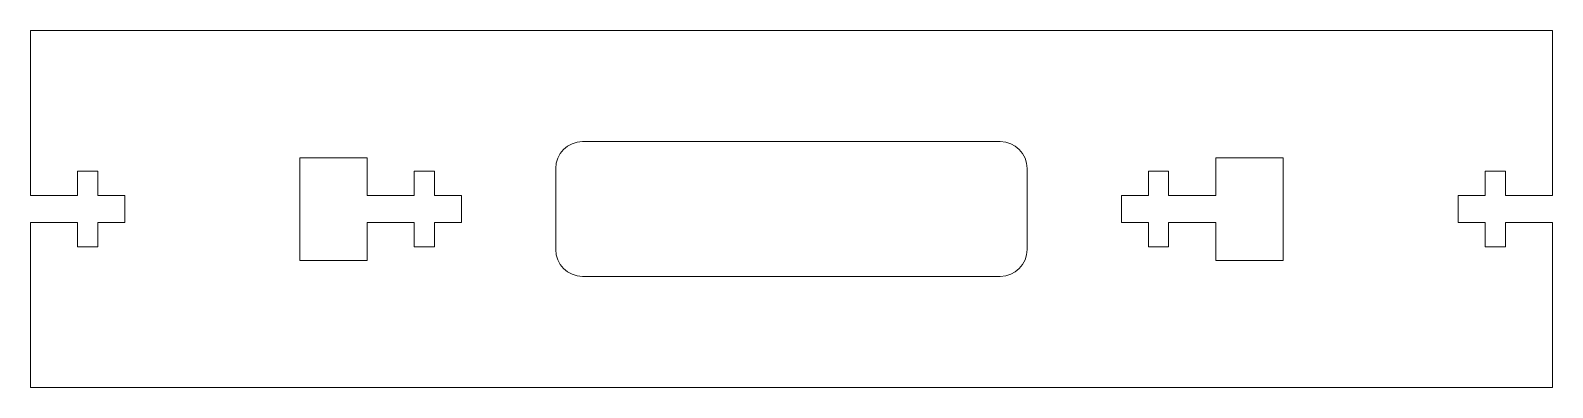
# Model space of a CAD drawing. Header units: millimetres. Extents: x -77 to 36, y -32 to -6.
import ezdxf

# ---------------------------------------------------------------- set-up
doc = ezdxf.new("R2010")
doc.units = ezdxf.units.MM

msp = doc.modelspace()

# ---------------------------------------------------------------- linework, layer by layer
at = {"color": 7, "linetype": 'Continuous', "lineweight": 15}
for p, q in [((-76.74, -5.66), (-76.74, -17.91)), ((36.26, -5.66), (-76.74, -5.66)), ((36.26, -17.91), (36.26, -5.66)), ((-4.74, -13.91), (-35.74, -13.91)), ((-51.74, -15.1), (-56.74, -15.1)), ((-56.74, -15.1), (-56.74, -22.72)), ((-51.74, -17.91), (-51.74, -15.1)), ((16.26, -15.1), (11.26, -15.1)), ((11.26, -15.1), (11.26, -17.91)), ((16.26, -22.72), (16.26, -15.1)), ((-71.74, -16.11), (-73.24, -16.11)), ((-73.24, -16.11), (-73.24, -17.91)), ((-71.74, -17.91), (-71.74, -16.11)), ((-46.74, -16.11), (-48.24, -16.11)), ((-48.24, -16.11), (-48.24, -17.91)), ((-46.74, -17.91), (-46.74, -16.11)), ((-37.74, -15.91), (-37.74, -21.91)), ((-2.74, -21.91), (-2.74, -15.91)), ((6.26, -16.11), (7.76, -16.11)), ((6.26, -17.91), (6.26, -16.11)), ((7.76, -16.11), (7.76, -17.91)), ((31.26, -16.11), (32.76, -16.11)), ((31.26, -17.91), (31.26, -16.11)), ((32.76, -16.11), (32.76, -17.91)), ((-73.24, -17.91), (-76.74, -17.91)), ((-69.74, -17.91), (-71.74, -17.91)), ((-69.74, -19.91), (-69.74, -17.91)), ((-48.24, -17.91), (-51.74, -17.91)), ((-44.74, -17.91), (-46.74, -17.91)), ((-44.74, -19.91), (-44.74, -17.91)), ((4.26, -17.91), (6.26, -17.91)), ((4.26, -19.91), (4.26, -17.91)), ((7.76, -17.91), (11.26, -17.91)), ((29.26, -17.91), (31.26, -17.91)), ((29.26, -19.91), (29.26, -17.91)), ((32.76, -17.91), (36.26, -17.91)), ((-76.74, -19.91), (-76.74, -32.16)), ((-76.74, -19.91), (-73.24, -19.91)), ((-73.24, -19.91), (-73.24, -21.71)), ((-71.74, -21.71), (-71.74, -19.91)), ((-71.74, -19.91), (-69.74, -19.91)), ((-51.74, -22.72), (-51.74, -19.91)), ((-51.74, -19.91), (-48.24, -19.91)), ((-48.24, -19.91), (-48.24, -21.71)), ((-46.74, -21.71), (-46.74, -19.91)), ((-46.74, -19.91), (-44.74, -19.91)), ((6.26, -19.91), (4.26, -19.91)), ((6.26, -21.71), (6.26, -19.91)), ((7.76, -19.91), (7.76, -21.71)), ((11.26, -19.91), (7.76, -19.91)), ((11.26, -19.91), (11.26, -22.72)), ((31.26, -19.91), (29.26, -19.91)), ((31.26, -21.71), (31.26, -19.91)), ((32.76, -19.91), (32.76, -21.71)), ((36.26, -19.91), (32.76, -19.91)), ((36.26, -32.16), (36.26, -19.91)), ((-73.24, -21.71), (-71.74, -21.71)), ((-48.24, -21.71), (-46.74, -21.71)), ((7.76, -21.71), (6.26, -21.71)), ((32.76, -21.71), (31.26, -21.71)), ((-56.74, -22.72), (-51.74, -22.72)), ((11.26, -22.72), (16.26, -22.72)), ((-35.74, -23.91), (-4.74, -23.91)), ((-76.74, -32.16), (36.26, -32.16))]:
    msp.add_line(p, q, dxfattribs=at)
for centre, start, end in [((-35.74, -15.91), 90, 180), ((-4.74, -15.91), 0, 90), ((-35.74, -21.91), 180, 270), ((-4.74, -21.91), 270, 0)]:
    msp.add_arc(centre, 2, start, end, dxfattribs=at)

doc.saveas('drawing.dxf')
